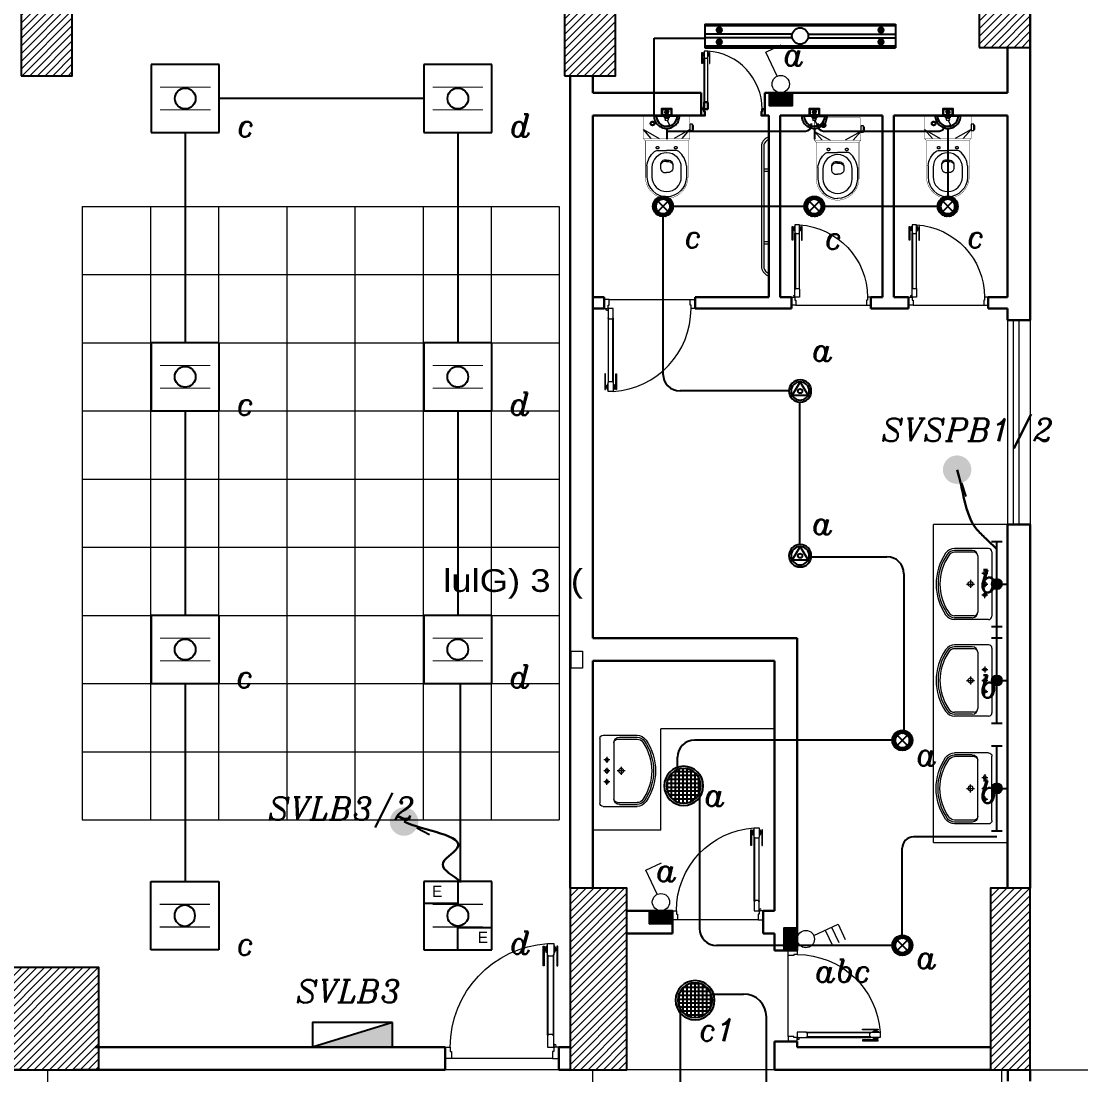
# Model space of a CAD drawing. Extents: x 990 to 1091, y 469 to 823.
# Drawn here: x 1049.6 to 1058.93, y 587.13 to 596.41 of the extents above; entities that cross this region are included whole.
import ezdxf

# ---------------------------------------------------------------- set-up
doc = ezdxf.new("R2010")
doc.units = 0
doc.header["$MEASUREMENT"] = 0
for name, pattern in [('CENTERX2', [4, 2.5, -0.5, 0.5, -0.5]), ('DASHED', [19.05, 12.7, -6.35]), ('DASHED2', [0.375, 0.25, -0.125])]:
    doc.linetypes.add(name, pattern=pattern)
doc.layers.get('0').update_dxf_attribs({"color": 252, "linetype": 'CONTINUOUS', "lineweight": 30})
for name, color, linetype, lineweight in [('axis', 252, 'CENTERX2', 5), ('Column', 252, 'CONTINUOUS', 25), ('DOOR', 252, 'CONTINUOUS', 9), ('elev', 252, 'CONTINUOUS', 9), ('Elevation', 252, 'CONTINUOUS', 18), ('Furn', 252, 'CONTINUOUS', 9), ('hatch', 252, 'CONTINUOUS', 9), ('LIGHT 2', 252, 'CONTINUOUS', 9), ('R-SWTS-DET1', 252, 'CONTINUOUS', 5), ('text', 252, 'CONTINUOUS', 15), ('Wall', 252, 'CONTINUOUS', 30), ('WINDOW', 252, 'CONTINUOUS', 5)]:
    doc.layers.add(name, color=color, linetype=linetype, lineweight=lineweight)
for name, color, linetype in [('E-LIGHTING', 2, 'CONTINUOUS'), ('E-SWITCHES', 4, 'CONTINUOUS'), ('E-WIRING', 3, 'CONTINUOUS'), ('ELE', 2, 'CONTINUOUS'), ('TEXT-ELC', 3, 'CONTINUOUS')]:
    doc.layers.add(name, color=color, linetype=linetype)
doc.styles.add('ROMANS', font='italic8.shx')
doc.styles.add('SOSA2', font='SOSA.shx', dxfattribs={"width": 0.8})
doc.dimstyles.get("Standard").update_dxf_attribs({"dimtxt": 0.12, "dimasz": 0.05, "dimexe": 0.18, "dimexo": 0.0625, "dimgap": 0.09, "dimtad": 0, "dimtih": 1, "dimtoh": 1, "dimzin": 0, "dimdsep": 46, "dimtxsty": 'Standard', "dimblk": 'DOT', "dimcen": 0.09, "dimadec": 0, "dimazin": 0, "dimtfac": 1, "dimtofl": 0, "dimtmove": 0, "dimatfit": 3, "dimldrblk": 'DOT', "dimfxl": 1, "dimtolj": 1, "dimtzin": 0, "dimarcsym": 0})
pattern_1 = [(45, (1236.98894, 259.65463), (-0.0336759605, 0.0336759605), [])]

# ---------------------------------------------------------------- blocks, each defined once
blk = doc.blocks.new('d8')
at = {"layer": 'DOOR'}
for p, q in [((32.1195, -112.7481), (32.1195, -112.0482)), ((32.1245, -112.0482), (32.1245, -112.7481)), ((32.1711, -112.0482), (32.1711, -112.7481)), ((32.1761, -112.7481), (32.1761, -112.0482)), ((32.1311, -112.9536), (33.02, -112.9536))]:
    blk.add_line(p, q, dxfattribs=at)
for points in [[(32.1245, -112.0426), (32.1245, -112.0537), (32.1711, -112.0537), (32.1711, -112.0426), (32.1756, -112.0426), (32.1756, -111.9426), (32.1756, -111.9426), (32.12, -111.9426), (32.12, -112.0426)], [(32.0916, -112.1372), (32.0836, -112.1372), (32.0836, -111.9649), (32.0916, -111.9649)], [(32.1033, -111.9827), (32.0969, -111.9827), (32.0969, -112.0029), (32.1033, -112.0029)], [(32.1922, -111.9827), (32.1987, -111.9827), (32.1987, -112.0029), (32.1922, -112.0029)], [(32.2039, -112.1372), (32.212, -112.1372), (32.212, -111.9649), (32.2039, -111.9649)], [(32.1245, -112.7536), (32.1245, -112.7425), (32.1711, -112.7425), (32.1711, -112.7536), (32.1756, -112.7536), (32.1756, -112.8536), (32.1756, -112.8536), (32.12, -112.8536), (32.12, -112.7536)], [(32.0756, -112.9536), (32.0756, -112.8536), (32.12, -112.8536), (32.12, -112.8915), (32.1311, -112.8915), (32.1311, -112.9536)], [(33.0756, -112.9536), (33.0756, -112.8536), (33.031, -112.8536), (33.031, -112.8915), (33.0199, -112.8915), (33.02, -112.9536)]]:
    blk.add_lwpolyline(points, close=True, dxfattribs=at)
for points in [[(32.0916, -111.983, -1), (32.0969, -111.983), (32.0969, -111.983), (32.0969, -112.0026), (32.0969, -112.0026, -1), (32.0916, -112.0026), (32.0916, -112.0026)], [(32.2039, -111.983, 1), (32.1987, -111.983), (32.1987, -111.983), (32.1987, -112.0026), (32.1987, -112.0026, 1), (32.2039, -112.0026), (32.2039, -112.0026)], [(32.1245, -112.0532), (32.1245, -112.0532, -1), (32.1245, -112.0432)], [(32.1711, -112.0532), (32.1711, -112.0532, 1), (32.1711, -112.0432)], [(32.1245, -112.7431), (32.1245, -112.7431, 1), (32.1245, -112.7531)], [(32.1711, -112.7431), (32.1711, -112.7431, -1), (32.1711, -112.7531)]]:
    blk.add_lwpolyline(points, format="xyb", close=True, dxfattribs=at)
for points in [[(32.1089, -112.01), (32.1033, -112.01), (32.1033, -111.9755), (32.1089, -111.9755)], [(32.12, -112.0204), (32.1089, -112.0204), (32.1089, -111.9649), (32.12, -111.9649)], [(32.1756, -112.0204), (32.1867, -112.0204), (32.1867, -111.9649), (32.1756, -111.9649)], [(32.1867, -112.01), (32.1922, -112.01), (32.1922, -111.9755), (32.1867, -111.9755)]]:
    blk.add_lwpolyline(points, dxfattribs=at)
blk.add_circle((32.1089, -112.8425), 0.0111, dxfattribs=at)
blk.add_arc((32.1182, -112.8536), 0.9128, 360, 86.39768, dxfattribs=at)
blk = doc.blocks.new('LAV15')
at = {"layer": 'Furn'}
for p, q in [((-0.0438, 0.3934), (-0.0438, 0.0827)), ((-0.0138, 0.4234), (0.5763, 0.4234)), ((0.6063, 0.3934), (0.6063, 0.0827)), ((0.0237, 0.2934), (0.5387, 0.2934)), ((0.1523, 0.3584), (0.2094, 0.3584)), ((0.1812, 0.33), (0.1812, 0.3866)), ((0.2523, 0.3584), (0.3094, 0.3584)), ((0.2812, 0.33), (0.2812, 0.3866)), ((0.4102, 0.3584), (0.3531, 0.3584)), ((0.3812, 0.33), (0.3812, 0.3866)), ((-0.0263, 0.2434), (-0.0263, 0.0827)), ((-0.0088, 0.2609), (-0.0088, 0.0827)), ((0.2442, 0.2284), (0.3172, 0.2284)), ((0.2812, 0.1921), (0.2812, 0.2645)), ((0.5712, 0.2609), (0.5712, 0.0827)), ((0.5888, 0.2434), (0.5888, 0.0827))]:
    blk.add_line(p, q, dxfattribs=at)
for centre, radius in [((0.1812, 0.3584), 0.0151), ((0.2812, 0.3584), 0.0176), ((0.3812, 0.3584), 0.0151), ((0.2812, 0.2284), 0.0225)]:
    blk.add_circle(centre, radius, dxfattribs=at)
for centre, radius, start, end in [((-0.0138, 0.3934), 0.03, 90, 180), ((0.5763, 0.3934), 0.03, 0, 90), ((0.0237, 0.2434), 0.05, 90, 180), ((0.0237, 0.2609), 0.0325, 90, 180), ((0.5387, 0.2434), 0.05, 0, 90), ((0.5387, 0.2609), 0.0325, 0, 90), ((0.0562, 0.0827), 0.1, 180, 235.77113), ((0.0562, 0.0827), 0.0825, 180, 235.77113), ((0.0562, 0.0827), 0.065, 180, 235.77113), ((0.2812, 0.4134), 0.5, 235.77113, 304.22887), ((0.2812, 0.4134), 0.4825, 235.77113, 304.22887), ((0.2812, 0.4134), 0.465, 235.77113, 304.22887), ((0.5062, 0.0827), 0.065, 304.22887, 0), ((0.5062, 0.0827), 0.0825, 304.22887, 0), ((0.5062, 0.0827), 0.1, 304.22887, 0)]:
    blk.add_arc(centre, radius, start, end, dxfattribs=at)
blk = doc.blocks.new('d4')
at = {"layer": 'DOOR'}
for p, q in [((73.8108, -79.7554), (73.8108, -79.1954)), ((73.8148, -79.1954), (73.8148, -79.7554)), ((73.8521, -79.1954), (73.8521, -79.7554)), ((73.8561, -79.7554), (73.8561, -79.1954)), ((73.8201, -79.9198), (74.5312, -79.9198))]:
    blk.add_line(p, q, dxfattribs=at)
for points in [[(73.7885, -79.2667), (73.7821, -79.2667), (73.7821, -79.1288), (73.7885, -79.1288)], [(73.7979, -79.143), (73.7927, -79.143), (73.7927, -79.1592), (73.7979, -79.1592)], [(73.8148, -79.191), (73.8148, -79.1999), (73.8521, -79.1999), (73.8521, -79.191), (73.8557, -79.191), (73.8557, -79.111), (73.8557, -79.111), (73.8112, -79.111), (73.8112, -79.191)], [(73.869, -79.143), (73.8741, -79.143), (73.8741, -79.1592), (73.869, -79.1592)], [(73.8784, -79.2667), (73.8848, -79.2667), (73.8848, -79.1288), (73.8784, -79.1288)], [(73.8148, -79.7598), (73.8148, -79.7509), (73.8521, -79.7509), (73.8521, -79.7598), (73.8557, -79.7598), (73.8557, -79.8398), (73.8557, -79.8398), (73.8112, -79.8398), (73.8112, -79.7598)], [(73.7757, -79.9198), (73.7757, -79.8398), (73.8112, -79.8398), (73.8112, -79.8701), (73.8201, -79.8701), (73.8201, -79.9198)], [(74.5757, -79.9198), (74.5757, -79.8398), (74.54, -79.8398), (74.54, -79.8701), (74.5311, -79.8701), (74.5312, -79.9198)]]:
    blk.add_lwpolyline(points, close=True, dxfattribs=at)
for points in [[(73.7885, -79.1433, -1), (73.7927, -79.1433), (73.7927, -79.1433), (73.7927, -79.159), (73.7927, -79.159, -1), (73.7885, -79.159), (73.7885, -79.159)], [(73.8148, -79.1994), (73.8148, -79.1994, -1), (73.8148, -79.1915)], [(73.8521, -79.1994), (73.8521, -79.1994, 1), (73.8521, -79.1915)], [(73.8784, -79.1433, 1), (73.8741, -79.1433), (73.8741, -79.1433), (73.8741, -79.159), (73.8741, -79.159, 1), (73.8784, -79.159), (73.8784, -79.159)], [(73.8148, -79.7514), (73.8148, -79.7514, 1), (73.8148, -79.7593)], [(73.8521, -79.7514), (73.8521, -79.7514, -1), (73.8521, -79.7593)]]:
    blk.add_lwpolyline(points, format="xyb", close=True, dxfattribs=at)
for points in [[(73.8023, -79.1649), (73.7979, -79.1649), (73.7979, -79.1373), (73.8023, -79.1373)], [(73.8112, -79.1732), (73.8023, -79.1732), (73.8023, -79.1288), (73.8112, -79.1288)], [(73.8557, -79.1732), (73.8646, -79.1732), (73.8646, -79.1288), (73.8557, -79.1288)], [(73.8646, -79.1649), (73.869, -79.1649), (73.869, -79.1373), (73.8646, -79.1373)]]:
    blk.add_lwpolyline(points, dxfattribs=at)
blk.add_circle((73.8023, -79.8309), 0.00889, dxfattribs=at)
blk.add_arc((73.8098, -79.8398), 0.7302, 359.9997, 86.39738, dxfattribs=at)
blk = doc.blocks.new('A$C5C187BFD')
at = {"layer": 'Furn', "const_width": 0.0014}
for points in [[(0.0978, 0.09), (0.0978, 0.1719), (0.0887, 0.1794), (0.0074, 0.1794, 0.463455), (0.0007, 0.1715), (0.0007, 0.09)], [(0.0978, 0.1719), (0.2367, 0.1719, -0.40227), (0.3187, 0.09)], [(0.0978, 0.09), (0.0978, 0.0082), (0.0887, 0.0007), (0.0074, 0.0007, -0.463455), (0.0007, 0.0086), (0.0007, 0.09)], [(0.0978, 0.0082), (0.2367, 0.0082, 0.40227), (0.3187, 0.09)]]:
    blk.add_lwpolyline(points, format="xyb", dxfattribs=at)
at = {"layer": 'Furn'}
for points in [[(0.0335, 0.1794), (0.0584, 0.1794), (0.0584, 0.1897), (0.0335, 0.1897)], [(0.0384, 0.1897), (0.0541, 0.1897), (0.0541, 0.1934), (0.0384, 0.1934)]]:
    blk.add_lwpolyline(points, close=True, dxfattribs=at)
for points in [[(0.0887, 0.1491), (0.0547, 0.1794), (0.0887, 0.1188)], [(0.1962, 0.1139), (0.1962, 0.114)], [(0.0887, 0.031), (0.0547, 0.0007), (0.0887, 0.0613)], [(0.1962, 0.0662), (0.1962, 0.0661)]]:
    blk.add_lwpolyline(points, dxfattribs=at)
at = {"layer": 'Furn', "const_width": 0.0014}
for points in [[(0.0887, 0.1794), (0.0887, 0.09)], [(0.0887, 0.0007), (0.0887, 0.09)]]:
    blk.add_lwpolyline(points, dxfattribs=at)
at = {"layer": 'Furn'}
for points in [[(0.1933, 0.1658, 0.198896), (0.1382, 0.1363, 0.197766), (0.1352, 0.1272), (0.1352, 0.09)], [(0.1933, 0.1658), (0.2366, 0.1658, -0.402045), (0.3125, 0.0899)], [(0.1933, 0.0143, -0.198896), (0.1382, 0.0438, -0.197766), (0.1352, 0.0529), (0.1352, 0.09)], [(0.1717, 0.09), (0.1717, 0.0991, -0.300542), (0.1858, 0.1136), (0.2044, 0.1136, -0.297055), (0.2185, 0.1002), (0.2185, 0.09)], [(0.1717, 0.09), (0.1717, 0.081, 0.300542), (0.1858, 0.0665), (0.2044, 0.0665, 0.297055), (0.2185, 0.0798), (0.2185, 0.09)], [(0.1769, 0.09), (0.1769, 0.0987, -0.279178), (0.1895, 0.1136, -1.386683)], [(0.1769, 0.09), (0.1769, 0.0813, 0.279178), (0.1895, 0.0665, 1.386683)], [(0.1933, 0.0143), (0.2366, 0.0143, 0.402045), (0.3125, 0.0902)]]:
    blk.add_lwpolyline(points, format="xyb", dxfattribs=at)
blk.add_lwpolyline([(0.2, 0.0338), (0.2362, 0.0338, 1), (0.2362, 0.1462), (0.2, 0.1462, 1)], format="xyb", close=True, dxfattribs=at)
at = {"layer": 'Furn', "linetype": 'DASHED2'}
for centre, radius in [((0.1241, 0.1251), 0.00494), ((0.0312, 0.0358), 0.00853), ((0.0312, 0.0358), 0.00538), ((0.1241, 0.055), 0.00494)]:
    blk.add_circle(centre, radius, dxfattribs=at)
blk = doc.blocks.new('d5')
at = {"layer": 'DOOR'}
for p, q in [((94.413, -72.622), (94.413, -72.062)), ((94.417, -72.062), (94.417, -72.622)), ((94.454, -72.062), (94.454, -72.622)), ((94.458, -72.622), (94.458, -72.062)), ((94.449, -72.786), (93.738, -72.786))]:
    blk.add_line(p, q, dxfattribs=at)
for points in [[(94.391, -72.133), (94.384, -72.133), (94.384, -71.995), (94.391, -71.995)], [(94.4, -72.009), (94.395, -72.009), (94.395, -72.025), (94.4, -72.025)], [(94.454, -72.057), (94.454, -72.066), (94.417, -72.066), (94.417, -72.057), (94.414, -72.057), (94.414, -71.977), (94.414, -71.977), (94.458, -71.977), (94.458, -72.057)], [(94.471, -72.009), (94.476, -72.009), (94.476, -72.025), (94.471, -72.025)], [(94.481, -72.133), (94.487, -72.133), (94.487, -71.995), (94.481, -71.995)], [(93.694, -72.786), (93.694, -72.706), (93.729, -72.706), (93.729, -72.736), (93.738, -72.736), (93.738, -72.786)], [(94.454, -72.626), (94.454, -72.617), (94.417, -72.617), (94.417, -72.626), (94.414, -72.626), (94.414, -72.706), (94.414, -72.706), (94.458, -72.706), (94.458, -72.626)], [(94.494, -72.786), (94.494, -72.706), (94.458, -72.706), (94.458, -72.736), (94.449, -72.736), (94.449, -72.786)]]:
    blk.add_lwpolyline(points, close=True, dxfattribs=at)
for points in [[(94.391, -72.01, -1), (94.395, -72.01), (94.395, -72.01), (94.395, -72.025), (94.395, -72.025, -1), (94.391, -72.025), (94.391, -72.025)], [(94.417, -72.066), (94.417, -72.066, -1), (94.417, -72.058)], [(94.454, -72.066), (94.454, -72.066, 1), (94.454, -72.058)], [(94.481, -72.01, 1), (94.476, -72.01), (94.476, -72.01), (94.476, -72.025), (94.476, -72.025, 1), (94.481, -72.025), (94.481, -72.025)], [(94.417, -72.618), (94.417, -72.618, 1), (94.417, -72.626)], [(94.454, -72.618), (94.454, -72.618, -1), (94.454, -72.626)]]:
    blk.add_lwpolyline(points, format="xyb", close=True, dxfattribs=at)
for points in [[(94.405, -72.031), (94.4, -72.031), (94.4, -72.004), (94.405, -72.004)], [(94.414, -72.039), (94.405, -72.039), (94.405, -71.995), (94.414, -71.995)], [(94.458, -72.039), (94.467, -72.039), (94.467, -71.995), (94.458, -71.995)], [(94.467, -72.031), (94.471, -72.031), (94.471, -72.004), (94.467, -72.004)]]:
    blk.add_lwpolyline(points, dxfattribs=at)
blk.add_circle((94.467, -72.697), 0.00889, dxfattribs=at)
blk.add_arc((94.459, -72.706), 0.73, 93.6023, 180, dxfattribs=at)
blk = doc.blocks.new('A$C11ED6BD5')
at = {"layer": 'axis', "color": 0, "ltscale": 0.3}
blk.add_line((0, 12.35), (3.2217, 12.35), dxfattribs=at)
blk = doc.blocks.new('60X60 IP SURFACE MOUNTED')
at = {"layer": 'E-LIGHTING', "color": 4, "linetype": 'ByBlock'}
for p, q in [((0.3, 0.3), (-0.3, 0.3)), ((-0.3, 0.3), (-0.3, -0.3)), ((0.3, -0.3), (0.3, 0.3)), ((-0.3, -0.3), (0.3, -0.3))]:
    blk.add_line(p, q, dxfattribs=at)
at = {"layer": 'E-LIGHTING', "color": 1, "linetype": 'ByBlock', "const_width": 0.01}
for points in [[(0.2225, 0.1), (-0.2225, 0.1)], [(0.2225, -0.1), (-0.2225, -0.1)]]:
    blk.add_lwpolyline(points, dxfattribs=at)
at = {"layer": 'E-LIGHTING', "color": 5}
blk.add_circle((0, 0), 0.0914, dxfattribs=at)
blk = doc.blocks.new('SURFACE EMER IP')
at = {"layer": 'E-LIGHTING', "color": 4, "linetype": 'ByBlock'}
for p, q in [((0.3, 0.3), (-0.3, 0.3)), ((-0.3, 0.3), (-0.3, -0.3)), ((0.3, -0.3), (0.3, 0.3)), ((-0.3, -0.3), (0.3, -0.3))]:
    blk.add_line(p, q, dxfattribs=at)
at = {"layer": 'E-LIGHTING', "color": 4, "linetype": 'Continuous'}
for p, q in [((0, 0.3), (0, 0.1064)), ((0, 0.1064), (-0.3, 0.1064)), ((0, -0.3), (0, -0.1053)), ((0, -0.1053), (0.3, -0.1053))]:
    blk.add_line(p, q, dxfattribs=at)
at = {"layer": 'E-LIGHTING', "color": 1, "linetype": 'ByBlock', "const_width": 0.01}
for points in [[(0.2225, 0.1), (-0.2225, 0.1)], [(0.2225, -0.1), (-0.2225, -0.1)]]:
    blk.add_lwpolyline(points, dxfattribs=at)
at = {"layer": 'E-LIGHTING', "color": 5}
blk.add_circle((0, 0), 0.0914, dxfattribs=at)
at = {"layer": 'E-LIGHTING', "color": 2, "linetype": 'Continuous', "char_height": 0.1002, "width": 0.143241, "attachment_point": 1}
for insert in [(-0.2273, 0.264), (0.1754, -0.1413)]:
    blk.add_mtext('E', dxfattribs=dict(at, insert=insert))
blk = doc.blocks.new('SPOT-20')
at = {"layer": 'E-LIGHTING', "linetype": 'Continuous'}
h = blk.add_hatch(dxfattribs=at)
h.set_pattern_fill('ANSI37', scale=0.4, style=0)
h.paths.add_polyline_path([(-0.22, 0, 1), (0.22, 0, 1)])
at = {"layer": 'E-LIGHTING', "color": 1}
blk.add_circle((0, 0), 0.249, dxfattribs=at)
at = {"layer": 'E-LIGHTING', "color": 7}
blk.add_circle((0, 0), 0.22, dxfattribs=at)
blk = doc.blocks.new('SOCKET WITH SWITCH')
at = {"layer": 'E-SWITCHES'}
h = blk.add_hatch(dxfattribs=at)
h.set_pattern_fill('ANSI37', scale=0.013169, angle=-0.01096, style=0)
h.set_pattern_definition([(44.98904, (-103.227853, -146.4244675), (-0.00116374538, 0.0011641907), []), (134.98904, (-103.227853, -146.4244675), (-0.0011641907, -0.00116374538), [])])
h.paths.add_polyline_path([(-95.5096, -110.8386, -0.000676), (-95.5096, -110.8386), (-95.528, -110.8386), (-95.528, -110.8597), (-95.4912, -110.8597), (-95.4912, -110.8386)])
blk.add_hatch(color=2, dxfattribs=at).paths.add_polyline_path([(-95.4938, -110.8927, 1), (-95.5254, -110.8927, 1)])
at = {"layer": 'E-SWITCHES', "color": 2}
for p, q in [((-95.5096, -110.7406), (-95.5096, -110.6421)), ((-95.3905, -110.8597), (-95.6287, -110.8597))]:
    blk.add_line(p, q, dxfattribs=at)
at = {"layer": 'E-SWITCHES', "lineweight": 15}
for p, q in [((-95.534, -110.7727), (-95.5096, -110.7612)), ((-95.5155, -110.8121), (-95.534, -110.7727))]:
    blk.add_line(p, q, dxfattribs=at)
at = {"layer": 'E-SWITCHES', "color": 2}
for points in [[(-95.5547, -110.8597), (-95.4645, -110.8597), (-95.4645, -110.9258), (-95.5547, -110.9258)], [(-95.5503, -110.864), (-95.4689, -110.864), (-95.4689, -110.9214), (-95.5503, -110.9214)]]:
    blk.add_lwpolyline(points, close=True, dxfattribs=at)
at = {"layer": 'E-SWITCHES'}
blk.add_lwpolyline([(-95.528, -110.8386), (-95.4912, -110.8386), (-95.4912, -110.8597), (-95.528, -110.8597)], close=True, dxfattribs=at)
at = {"layer": 'E-SWITCHES', "lineweight": 15}
blk.add_circle((-95.5096, -110.8247), 0.0139, dxfattribs=at)
at = {"layer": 'E-SWITCHES', "color": 2}
blk.add_circle((-95.5096, -110.8927), 0.0158, dxfattribs=at)
at = {"layer": 'E-SWITCHES', "color": 7, "linetype": 'DASHED'}
blk.add_arc((-95.5096, -110.8597), 0.1191, 0, 180, dxfattribs=at)
at = {"layer": 'E-SWITCHES', "color": 2}
blk.add_arc((-95.5096, -110.8597), 0.0985, 0, 180, dxfattribs=at)
blk = doc.blocks.new('F74')
at = {"layer": 'E-LIGHTING'}
h = blk.add_hatch(dxfattribs=at)
h.set_pattern_fill('ANSI38', color=21, scale=0.05, style=0)
h.paths.add_polyline_path([(0.0359, 0.075, 1), (-0.0359, 0.075, 1)])
at = {"layer": 'E-LIGHTING', "color": 1}
for p, q in [((-0.3, 0.1125), (-0.3, 0.0375)), ((-0.3, 0.075), (-0.0359, 0.075)), ((0.0359, 0.075), (0.3, 0.075)), ((0.3, 0.1125), (0.3, 0.0375)), ((-0.075, 0), (0.075, 0)), ((0, 0.0391), (0, 0))]:
    blk.add_line(p, q, dxfattribs=at)
blk.add_circle((0, 0.075), 0.0359, dxfattribs=at)
blk = doc.blocks.new('Spot-26')
at = {"layer": 'E-LIGHTING'}
h = blk.add_hatch(dxfattribs=at)
h.set_pattern_fill('BRSTONE', color=81, scale=0.1, style=0)
h.paths.add_polyline_path([(-0.342, 0, 1), (0.342, 0, 1)])
h.paths.add_polyline_path([(-0.173, -0.173, -0.414214), (-0.173, 0.173, -2.414214)], flags=16)
at = {"layer": 'E-LIGHTING', "color": 2}
for p, q in [((-0.173, 0.173), (0.173, -0.173)), ((-0.173, -0.173), (0.173, 0.173))]:
    blk.add_line(p, q, dxfattribs=at)
at = {"layer": 'E-LIGHTING', "color": 6}
blk.add_circle((0, 0), 0.342, dxfattribs=at)
at = {"layer": 'E-LIGHTING', "color": 1}
for start, end in [(135, 225), (225, 135)]:
    blk.add_arc((0, 0), 0.245, start, end, dxfattribs=at)
blk = doc.blocks.new('1X26 W')
at = {"layer": 'E-LIGHTING', "color": 1}
for p, q in [((340715.2, 2316221.7), (340639, 2316096.5)), ((340791.1, 2316096.6), (340715.2, 2316221.4)), ((340639, 2316096.5), (340791.3, 2316096.5))]:
    blk.add_line(p, q, dxfattribs=at)
at = {"layer": 'E-LIGHTING', "color": 7}
blk.add_circle((340715.2, 2316135.9), 20.4, dxfattribs=at)
at = {"layer": 'E-LIGHTING', "color": 3, "extrusion": (0, 0, -1)}
blk.add_ellipse((340715.2, 2316135.9), major_axis=(-74.2, 74.2), ratio=1, start_param=5.497787, end_param=11.780972, dxfattribs=at)
at = {"layer": 'E-LIGHTING', "color": 2, "extrusion": (0, 0, -1)}
blk.add_ellipse((340715.2, 2316135.9), major_axis=(60.6, 60.6), ratio=1, start_param=3.926991, end_param=10.210176, dxfattribs=at)
blk = doc.blocks.new('SW6')
at = {"layer": 'E-SWITCHES'}
h = blk.add_hatch(dxfattribs=at)
h.set_pattern_fill('ANSI37', scale=0.1, style=0)
h.paths.add_polyline_path([(58.668, 267.992, -0.000676), (58.668, 267.992), (58.529, 267.992), (58.529, 267.831), (58.808, 267.831), (58.808, 267.992)])
at = {"layer": 'E-SWITCHES', "lineweight": 15}
for p, q in [((58.483, 268.492), (58.673, 268.581)), ((58.623, 268.193), (58.483, 268.492)), ((58.52, 268.413), (58.71, 268.503)), ((58.557, 268.334), (58.747, 268.424))]:
    blk.add_line(p, q, dxfattribs=at)
at = {"layer": 'E-SWITCHES'}
blk.add_lwpolyline([(58.529, 267.992), (58.808, 267.992), (58.808, 267.831), (58.529, 267.831)], close=True, dxfattribs=at)
at = {"layer": 'E-SWITCHES', "lineweight": 15}
blk.add_circle((58.668, 268.097), 0.106, dxfattribs=at)
blk = doc.blocks.new('2x36w fluorescent')
at = {"layer": 'E-LIGHTING'}
h = blk.add_hatch(color=1, dxfattribs=at)
edge = h.paths.add_edge_path()
edge.add_arc((2993.5972, 2263.9609), 0.0229, 90, 450, ccw=False)
h = blk.add_hatch(color=1, dxfattribs=at)
edge = h.paths.add_edge_path()
edge.add_arc((2994.6142, 2263.9609), 0.0229, 90, 450)
h = blk.add_hatch(color=1, dxfattribs=at)
edge = h.paths.add_edge_path()
edge.add_arc((2993.5972, 2263.8859), 0.0229, 90, 450, ccw=False)
h = blk.add_hatch(color=1, dxfattribs=at)
edge = h.paths.add_edge_path()
edge.add_arc((2994.6142, 2263.8859), 0.0229, 90, 450)
at = {"layer": 'E-LIGHTING', "color": 142, "linetype": 'ByBlock'}
for p, q in [((2993.5057, 2263.8484), (2993.5057, 2263.9984)), ((2994.7057, 2263.9984), (2993.5057, 2263.9984)), ((2994.7057, 2263.8484), (2994.7057, 2263.9984)), ((2994.7057, 2263.8484), (2993.5057, 2263.8484))]:
    blk.add_line(p, q, dxfattribs=at)
at = {"layer": 'E-LIGHTING', "color": 21, "linetype": 'ByBlock'}
for p, q in [((2993.5057, 2263.9865), (2994.7057, 2263.9865)), ((2994.0556, 2263.9352), (2993.5057, 2263.9352)), ((2994.1558, 2263.9352), (2994.7057, 2263.9352)), ((2994.0556, 2263.9115), (2993.5057, 2263.9115)), ((2993.5057, 2263.8602), (2994.7057, 2263.8602)), ((2994.1558, 2263.9115), (2994.7057, 2263.9115))]:
    blk.add_line(p, q, dxfattribs=at)
at = {"layer": 'E-LIGHTING', "color": 2, "linetype": 'ByBlock'}
blk.add_circle((2994.1057, 2263.9234), 0.0515, dxfattribs=at)
blk = doc.blocks.new('_Dot')
at = {"color": 0, "linetype": 'ByBlock', "lineweight": -2}
blk.add_line((-0.5, 0), (-1, 0), dxfattribs=at)
at = {"color": 0, "linetype": 'ByBlock', "const_width": 0.5}
blk.add_lwpolyline([(-0.25, 0, 1), (0.25, 0, 1)], format="xyb", close=True, dxfattribs=at)
blk = doc.blocks.new('0PB')
at = {"layer": 'ELE'}
blk.add_hatch(color=256, dxfattribs=at).paths.add_polyline_path([(0.3, -0.075), (0.3, 0.1081), (-0.3, -0.075)])
at = {"layer": 'ELE', "color": 5}
blk.add_line((0.3, 0.1081), (-0.3, -0.075), dxfattribs=at)
at = {"layer": 'ELE', "color": 1}
blk.add_lwpolyline([(0.3, 0.1081), (-0.3, 0.1081), (-0.3, -0.075), (0.3, -0.075)], close=True, dxfattribs=at)
blk = doc.blocks.new('SW2')
at = {"layer": 'E-SWITCHES'}
h = blk.add_hatch(dxfattribs=at)
h.set_pattern_fill('ANSI37', scale=0.1, style=0)
h.paths.add_polyline_path([(58.558, 270.24, -0.000676), (58.558, 270.24), (58.419, 270.24), (58.419, 270.08), (58.698, 270.08), (58.698, 270.24)])
at = {"layer": 'E-SWITCHES', "lineweight": 15}
for p, q in [((58.373, 270.74), (58.563, 270.83)), ((58.513, 270.442), (58.373, 270.74))]:
    blk.add_line(p, q, dxfattribs=at)
at = {"layer": 'E-SWITCHES'}
blk.add_lwpolyline([(58.419, 270.24), (58.698, 270.24), (58.698, 270.08), (58.419, 270.08)], close=True, dxfattribs=at)
at = {"layer": 'E-SWITCHES', "lineweight": 15}
blk.add_circle((58.558, 270.346), 0.106, dxfattribs=at)

msp = doc.modelspace()

# ---------------------------------------------------------------- hatches: boundary and pattern name
at = {"layer": 'hatch'}
h = msp.add_hatch(dxfattribs=at)
h.set_pattern_fill('ANSI31', color=256, scale=0.015, style=0)
h.set_pattern_definition([(45, (1241.80624, 258.604555), (-0.0336759605, 0.0336759605), [])])
h.paths.add_polyline_path([(1049.5991, 595.9267), (1050.0491, 595.9267), (1050.0491, 597.0267), (1049.5991, 597.0267)])
h = msp.add_hatch(dxfattribs=at)
h.set_pattern_fill('ANSI31', color=256, scale=0.015, style=0)
h.set_pattern_definition([(45, (1236.98894, 258.604587), (-0.0336759605, 0.0336759605), [])])
h.paths.add_polyline_path([(1054.3818, 595.9267), (1054.8318, 595.9267), (1054.8318, 597.0267), (1054.3818, 597.0267)])
h = msp.add_hatch(dxfattribs=at)
h.set_pattern_fill('ANSI31', color=256, scale=0.015, style=0)
h.set_pattern_definition([(45, (1250.23893, 258.554555), (-0.0336759605, 0.0336759605), [])])
h.paths.add_polyline_path([(1058.0318, 596.1767), (1058.4818, 596.1767), (1058.4818, 596.9767), (1058.0318, 596.9767)])
h = msp.add_hatch(dxfattribs=at)
h.set_pattern_fill('ANSI31', color=256, scale=0.015, style=0)
h.set_pattern_definition(pattern_1)
h.paths.add_polyline_path([(1054.4318, 587.1767), (1054.9318, 587.1767), (1054.9318, 588.7767), (1054.4318, 588.7767)])
h = msp.add_hatch(dxfattribs=at)
h.set_pattern_fill('ANSI31', color=256, scale=0.015, style=0)
h.set_pattern_definition(pattern_1)
h.paths.add_polyline_path([(1058.1318, 587.1767), (1058.4818, 587.1767), (1058.4818, 588.7767), (1058.1318, 588.7767)])
h = msp.add_hatch(dxfattribs=at)
h.set_pattern_fill('ANSI31', color=256, scale=0.015, style=0)
h.set_pattern_definition([(45, (1276.81394, 264.95463), (-0.0336759605, 0.0336759605), [])])
h.paths.add_polyline_path([(1049.3818, 587.1767), (1050.2818, 587.1767), (1050.2818, 588.0767), (1049.3818, 588.0767)])

# ---------------------------------------------------------------- linework, layer by layer
at = {"layer": 'Column'}
for points in [[(1049.5991, 595.9267), (1050.0491, 595.9267), (1050.0491, 597.0267), (1049.5991, 597.0267)], [(1054.3818, 595.9267), (1054.8318, 595.9267), (1054.8318, 597.0267), (1054.3818, 597.0267)], [(1058.0318, 596.1767), (1058.4818, 596.1767), (1058.4818, 596.9767), (1058.0318, 596.9767)], [(1054.4318, 587.1767), (1054.9318, 587.1767), (1054.9318, 588.7767), (1054.4318, 588.7767)], [(1058.1318, 587.1767), (1058.4818, 587.1767), (1058.4818, 588.7767), (1058.1318, 588.7767)], [(1049.3818, 587.1767), (1050.2818, 587.1767), (1050.2818, 588.0767), (1049.3818, 588.0767)]]:
    msp.add_lwpolyline(points, close=True, dxfattribs=at)
at = {"layer": 'DOOR'}
for p, q in [((1055.6114, 595.6918), (1055.6114, 596.0837)), ((1055.6142, 596.0837), (1055.6142, 595.6918)), ((1055.6403, 596.0837), (1055.6403, 595.6918)), ((1055.6431, 595.6918), (1055.6431, 596.0837)), ((1054.7762, 593.9567), (1055.4873, 593.9567)), ((1054.7762, 593.9567), (1055.4873, 593.9567)), ((1054.7669, 593.7923), (1054.7669, 593.2323)), ((1054.7669, 593.7923), (1054.7669, 593.2323)), ((1054.7709, 593.2323), (1054.7709, 593.7923)), ((1054.7709, 593.2323), (1054.7709, 593.7923)), ((1054.8082, 593.2323), (1054.8082, 593.7923)), ((1054.8082, 593.2323), (1054.8082, 593.7923)), ((1054.8122, 593.7923), (1054.8122, 593.2323)), ((1054.8122, 593.7923), (1054.8122, 593.2323))]:
    msp.add_line(p, q, dxfattribs=at)
for points in [[(1055.5958, 596.0339), (1055.5913, 596.0339), (1055.5913, 596.1304), (1055.5958, 596.1304)], [(1055.6024, 596.1204), (1055.5988, 596.1204), (1055.5988, 596.1091), (1055.6024, 596.1091)], [(1055.6142, 596.0869), (1055.6142, 596.0806), (1055.6403, 596.0806), (1055.6403, 596.0869), (1055.6428, 596.0869), (1055.6428, 596.1428), (1055.6428, 596.1428), (1055.6117, 596.1428), (1055.6117, 596.0869)], [(1055.6521, 596.1204), (1055.6557, 596.1204), (1055.6557, 596.1091), (1055.6521, 596.1091)], [(1055.6587, 596.0339), (1055.6632, 596.0339), (1055.6632, 596.1304), (1055.6587, 596.1304)], [(1054.7318, 593.9567), (1054.7318, 593.8767), (1054.7673, 593.8767), (1054.7673, 593.907), (1054.7762, 593.907), (1054.7762, 593.9567)], [(1054.7318, 593.9567), (1054.7318, 593.8767), (1054.7673, 593.8767), (1054.7673, 593.907), (1054.7762, 593.907), (1054.7762, 593.9567)], [(1054.7709, 593.7967), (1054.7709, 593.7878), (1054.8082, 593.7878), (1054.8082, 593.7967), (1054.8118, 593.7967), (1054.8118, 593.8767), (1054.8118, 593.8767), (1054.7673, 593.8767), (1054.7673, 593.7967)], [(1054.7709, 593.7967), (1054.7709, 593.7878), (1054.8082, 593.7878), (1054.8082, 593.7967), (1054.8118, 593.7967), (1054.8118, 593.8767), (1054.8118, 593.8767), (1054.7673, 593.8767), (1054.7673, 593.7967)], [(1055.5318, 593.9567), (1055.5318, 593.8767), (1055.4961, 593.8767), (1055.4961, 593.907), (1055.4872, 593.907), (1055.4873, 593.9567)], [(1055.5318, 593.9567), (1055.5318, 593.8767), (1055.4961, 593.8767), (1055.4961, 593.907), (1055.4872, 593.907), (1055.4873, 593.9567)], [(1054.7446, 593.3036), (1054.7382, 593.3036), (1054.7382, 593.1657), (1054.7446, 593.1657)], [(1054.7446, 593.3036), (1054.7382, 593.3036), (1054.7382, 593.1657), (1054.7446, 593.1657)], [(1054.7709, 593.2279), (1054.7709, 593.2368), (1054.8082, 593.2368), (1054.8082, 593.2279), (1054.8118, 593.2279), (1054.8118, 593.1479), (1054.8118, 593.1479), (1054.7673, 593.1479), (1054.7673, 593.2279)], [(1054.7709, 593.2279), (1054.7709, 593.2368), (1054.8082, 593.2368), (1054.8082, 593.2279), (1054.8118, 593.2279), (1054.8118, 593.1479), (1054.8118, 593.1479), (1054.7673, 593.1479), (1054.7673, 593.2279)], [(1054.8345, 593.3036), (1054.8409, 593.3036), (1054.8409, 593.1657), (1054.8345, 593.1657)], [(1054.8345, 593.3036), (1054.8409, 593.3036), (1054.8409, 593.1657), (1054.8345, 593.1657)], [(1054.754, 593.1799), (1054.7489, 593.1799), (1054.7489, 593.1961), (1054.754, 593.1961)], [(1054.754, 593.1799), (1054.7489, 593.1799), (1054.7489, 593.1961), (1054.754, 593.1961)], [(1054.8251, 593.1799), (1054.8302, 593.1799), (1054.8302, 593.1961), (1054.8251, 593.1961)], [(1054.8251, 593.1799), (1054.8302, 593.1799), (1054.8302, 593.1961), (1054.8251, 593.1961)]]:
    msp.add_lwpolyline(points, close=True, dxfattribs=at)
for points in [[(1055.5958, 596.1203, -1), (1055.5988, 596.1203), (1055.5988, 596.1203), (1055.5988, 596.1093), (1055.5988, 596.1093, -1), (1055.5958, 596.1093), (1055.5958, 596.1093)], [(1055.6587, 596.1203, 1), (1055.6557, 596.1203), (1055.6557, 596.1203), (1055.6557, 596.1093), (1055.6557, 596.1093, 1), (1055.6587, 596.1093), (1055.6587, 596.1093)], [(1055.6142, 596.081), (1055.6142, 596.081, -1), (1055.6142, 596.0865)], [(1055.6403, 596.081), (1055.6403, 596.081, 1), (1055.6403, 596.0865)], [(1054.7709, 593.7883), (1054.7709, 593.7883, -1), (1054.7709, 593.7962)], [(1054.7709, 593.7883), (1054.7709, 593.7883, -1), (1054.7709, 593.7962)], [(1054.8082, 593.7883), (1054.8082, 593.7883, 1), (1054.8082, 593.7962)], [(1054.8082, 593.7883), (1054.8082, 593.7883, 1), (1054.8082, 593.7962)], [(1054.7709, 593.2363), (1054.7709, 593.2363, 1), (1054.7709, 593.2284)], [(1054.7709, 593.2363), (1054.7709, 593.2363, 1), (1054.7709, 593.2284)], [(1054.8082, 593.2363), (1054.8082, 593.2363, -1), (1054.8082, 593.2284)], [(1054.8082, 593.2363), (1054.8082, 593.2363, -1), (1054.8082, 593.2284)], [(1054.7446, 593.1802, 1), (1054.7489, 593.1802), (1054.7489, 593.1802), (1054.7489, 593.1959), (1054.7489, 593.1959, 1), (1054.7446, 593.1959), (1054.7446, 593.1959)], [(1054.7446, 593.1802, 1), (1054.7489, 593.1802), (1054.7489, 593.1802), (1054.7489, 593.1959), (1054.7489, 593.1959, 1), (1054.7446, 593.1959), (1054.7446, 593.1959)], [(1054.8345, 593.1802, -1), (1054.8302, 593.1802), (1054.8302, 593.1802), (1054.8302, 593.1959), (1054.8302, 593.1959, -1), (1054.8345, 593.1959), (1054.8345, 593.1959)], [(1054.8345, 593.1802, -1), (1054.8302, 593.1802), (1054.8302, 593.1802), (1054.8302, 593.1959), (1054.8302, 593.1959, -1), (1054.8345, 593.1959), (1054.8345, 593.1959)]]:
    msp.add_lwpolyline(points, format="xyb", close=True, dxfattribs=at)
for points in [[(1055.6055, 596.1051), (1055.6024, 596.1051), (1055.6024, 596.1244), (1055.6055, 596.1244)], [(1055.6117, 596.0993), (1055.6055, 596.0993), (1055.6055, 596.1304), (1055.6117, 596.1304)], [(1055.6428, 596.0993), (1055.649, 596.0993), (1055.649, 596.1304), (1055.6428, 596.1304)], [(1055.649, 596.1051), (1055.6521, 596.1051), (1055.6521, 596.1244), (1055.649, 596.1244)], [(1054.7584, 593.2018), (1054.754, 593.2018), (1054.754, 593.1742), (1054.7584, 593.1742)], [(1054.7584, 593.2018), (1054.754, 593.2018), (1054.754, 593.1742), (1054.7584, 593.1742)], [(1054.7673, 593.2101), (1054.7584, 593.2101), (1054.7584, 593.1657), (1054.7673, 593.1657)], [(1054.7673, 593.2101), (1054.7584, 593.2101), (1054.7584, 593.1657), (1054.7673, 593.1657)], [(1054.8118, 593.2101), (1054.8207, 593.2101), (1054.8207, 593.1657), (1054.8118, 593.1657)], [(1054.8118, 593.2101), (1054.8207, 593.2101), (1054.8207, 593.1657), (1054.8118, 593.1657)], [(1054.8207, 593.2018), (1054.8251, 593.2018), (1054.8251, 593.1742), (1054.8207, 593.1742)], [(1054.8207, 593.2018), (1054.8251, 593.2018), (1054.8251, 593.1742), (1054.8207, 593.1742)]]:
    msp.add_lwpolyline(points, dxfattribs=at)
msp.add_circle((1054.7584, 593.8678), 0.00889, dxfattribs=at)
msp.add_circle((1054.7584, 593.8678), 0.00889, dxfattribs=at)
for centre, radius, start, end in [((1055.6107, 595.6327), 0.5112, 360, 86.39768), ((1054.7659, 593.8767), 0.7302, 273.60232, 0), ((1054.7659, 593.8767), 0.7302, 273.60232, 0)]:
    msp.add_arc(centre, radius, start, end, dxfattribs=at)
at = {"layer": 'E-WIRING', "color": 3}
for p, q in [((1055.1703, 595.5753), (1055.1703, 596.2575)), ((1055.1703, 596.2575), (1055.617, 596.2575, 0.05)), ((1053.1434, 595.7264), (1051.3434, 595.7264)), ((1058.188, 589.2272), (1057.4552, 589.2272)), ((1057.3552, 588.3572), (1057.3552, 589.1272))]:
    msp.add_line(p, q, dxfattribs=at)
at = {"layer": 'E-WIRING', "linetype": 'Continuous'}
for p, q in [((1056.5544, 595.5072), (1056.5544, 595.4897)), ((1056.6112, 595.5072), (1056.6112, 595.4897)), ((1051.0434, 595.4264), (1051.0434, 593.5765)), ((1053.4434, 595.4265), (1053.4434, 593.5724)), ((1055.2828, 595.4397), (1056.5044, 595.4397)), ((1056.6612, 595.4397), (1057.6794, 595.4397)), ((1057.7584, 595.4397), (1057.7584, 594.8649)), ((1056.4936, 594.7767), (1055.3376, 594.7767)), ((1057.6686, 594.7767), (1056.67, 594.7767)), ((1055.2494, 594.6885), (1055.2494, 593.3023)), ((1056.3583, 593.1523), (1055.3994, 593.1523)), ((1056.4521, 593.0533), (1056.4521, 591.8)), ((1051.0427, 592.9763), (1051.0427, 591.1764)), ((1053.4427, 592.9766), (1053.4427, 591.1767)), ((1056.5549, 591.6933), (1057.2211, 591.6933)), ((1057.3711, 591.5433), (1057.3711, 590.1637)), ((1058.188, 590.9784), (1058.188, 591.0775)), ((1051.0434, 590.5764), (1051.0434, 588.8305)), ((1053.4634, 590.5724), (1053.4634, 588.8245)), ((1057.2686, 590.0788), (1055.5277, 590.079)), ((1055.3777, 589.8184), (1055.3777, 589.929)), ((1055.5704, 589.6135), (1055.5704, 588.4211)), ((1057.2686, 588.2713), (1055.7204, 588.2711)), ((1055.674, 587.8434), (1055.9595, 587.8434)), ((1055.3998, 587.7392), (1055.3998, 586.3768)), ((1056.1595, 586.4767), (1056.1595, 587.6434))]:
    msp.add_line(p, q, dxfattribs=at)
for centre, radius, start, end in [((1056.5044, 595.4897), 0.05, 270, 0), ((1056.6612, 595.4897), 0.05, 180, 270), ((1057.6794, 595.4897), 0.05, 270, 0), ((1055.3994, 593.3023), 0.15, 180, 270), ((1057.2211, 591.5433), 0.15, 0, 90), ((1055.5277, 589.929), 0.15, 90, 180), ((1055.7204, 588.4211), 0.15, 180, 270), ((1055.9595, 587.6434), 0.2, 0, 90)]:
    msp.add_arc(centre, radius, start, end, dxfattribs=at)
at = {"layer": 'E-WIRING', "color": 3}
msp.add_arc((1057.4552, 589.1272), 0.1, 90, 180, dxfattribs=at)
at = {"layer": 'elev', "linetype": 'Continuous'}
for p, q in [((1050.1368, 594.7767), (1050.1368, 589.3767)), ((1050.1368, 594.7767), (1054.3368, 594.7767)), ((1050.7368, 594.7767), (1050.7368, 589.3767)), ((1051.3368, 594.7767), (1051.3368, 589.3767)), ((1051.9368, 594.7767), (1051.9368, 589.3767)), ((1052.5368, 594.7767), (1052.5368, 589.3767)), ((1053.1368, 594.7767), (1053.1368, 589.3767)), ((1053.7368, 594.7767), (1053.7368, 589.3767)), ((1054.3368, 594.7767), (1054.3368, 589.3767)), ((1050.1368, 594.1767), (1054.3368, 594.1767)), ((1050.1368, 593.5767), (1054.3368, 593.5767)), ((1050.1368, 592.9767), (1054.3368, 592.9767)), ((1050.1368, 592.3767), (1054.3368, 592.3767)), ((1050.1368, 591.7767), (1054.3368, 591.7767)), ((1050.1368, 591.1767), (1054.3368, 591.1767)), ((1050.1368, 590.5767), (1054.3368, 590.5767)), ((1050.1368, 589.9767), (1054.3368, 589.9767)), ((1050.1368, 589.3767), (1054.3368, 589.3767)), ((1058.4819, 587.1763), (1001.2296, 587.1758)), ((1049.8296, 587.1771), (1049.8296, 584.6766)), ((1054.6296, 587.1771), (1054.6296, 584.6767)), ((1058.2296, 587.1771), (1058.2296, 584.6767))]:
    msp.add_line(p, q, dxfattribs=at)
msp.add_lwpolyline([(1054.4418, 590.7117), (1054.4418, 590.8617), (1054.5418, 590.8617), (1054.5418, 590.7117)], close=True, dxfattribs=at)
at = {"layer": 'Elevation', "linetype": 'Continuous'}
msp.add_line((1058.4818, 593.7767), (1058.4818, 591.9767), dxfattribs=at)
at = {"layer": 'Furn'}
for p, q in [((1056.1171, 595.32), (1056.1171, 594.2352)), ((1056.1371, 595.3175), (1056.1371, 594.2372)), ((1056.1371, 595.1065), (1056.1818, 595.1065)), ((1056.1371, 595.0865), (1056.1818, 595.0865)), ((1056.1371, 594.4682), (1056.1818, 594.4682)), ((1056.1371, 594.4482), (1056.1818, 594.4482))]:
    msp.add_line(p, q, dxfattribs=at)
at = {"layer": 'Furn', "linetype": 'Continuous'}
for p, q in [((1058.2818, 591.9765), (1057.6318, 591.9765)), ((1056.2318, 590.1767), (1055.2318, 590.1767)), ((1055.2318, 589.2856), (1054.6318, 589.2856)), ((1057.6318, 589.1767), (1058.2818, 589.1767))]:
    msp.add_line(p, q, dxfattribs=at)
for points in [[(1057.6318, 589.1767), (1057.6318, 591.9765)], [(1055.2318, 589.2856), (1055.2318, 590.1767)]]:
    msp.add_lwpolyline(points, dxfattribs=at)
at = {"layer": 'Furn'}
for centre, radius, start, end in [((1056.2056, 595.2992), 0.091, 105.18015, 166.75203), ((1056.2056, 595.2992), 0.071, 109.61221, 164.99146), ((1056.2063, 594.2526), 0.091, 191.06785, 254.34359), ((1056.2063, 594.2526), 0.071, 192.53628, 249.7618)]:
    msp.add_arc(centre, radius, start, end, dxfattribs=at)
at = {"layer": 'Wall'}
for p, q in [((1058.4818, 596.9767), (1058.4818, 593.7767)), ((1058.4818, 596.5767), (1058.4818, 593.7767)), ((1058.4818, 587.1767), (1058.4818, 587.0767))]:
    msp.add_line(p, q, dxfattribs=at)
at = {"layer": 'Wall', "linetype": 'Continuous'}
for p, q in [((1058.2818, 595.7767), (1058.2818, 596.1856)), ((1058.2818, 595.7767), (1058.2818, 596.1856)), ((1055.5868, 595.7772), (1054.6318, 595.7773)), ((1055.5868, 595.7772), (1054.6318, 595.7773)), ((1055.5868, 595.5767), (1055.5868, 595.7772)), ((1058.2818, 595.7767), (1056.1468, 595.7771)), ((1058.2818, 595.7767), (1056.1468, 595.7771)), ((1056.1468, 595.5767), (1056.1468, 595.7771)), ((1055.5868, 595.5767), (1054.6318, 595.5767)), ((1055.5868, 595.5767), (1054.6318, 595.5767)), ((1055.5868, 595.5767), (1054.6318, 595.5767)), ((1056.1468, 595.5767), (1056.1818, 595.5767)), ((1056.1818, 593.9767), (1056.1818, 595.5767)), ((1057.1818, 595.5767), (1056.2818, 595.5767)), ((1057.1818, 595.5767), (1056.2818, 595.5767)), ((1056.2818, 593.9767), (1056.2818, 595.5767)), ((1057.1818, 593.9767), (1057.1818, 595.5767)), ((1058.2818, 595.5767), (1057.2818, 595.5767)), ((1058.2818, 595.5767), (1057.2818, 595.5767)), ((1057.2818, 593.9767), (1057.2818, 595.5767)), ((1058.2818, 593.9767), (1058.2818, 595.5767)), ((1054.7318, 593.9767), (1054.6318, 593.9767)), ((1054.7318, 593.9767), (1054.6318, 593.9767)), ((1054.7318, 593.9767), (1054.7318, 593.8767)), ((1054.7318, 593.9767), (1054.7318, 593.8767)), ((1055.5318, 593.9767), (1055.5318, 593.8767)), ((1056.1818, 593.9767), (1055.5318, 593.9767)), ((1055.5318, 593.9767), (1055.5318, 593.8767)), ((1056.3802, 593.9767), (1056.2818, 593.9767)), ((1056.3802, 593.9767), (1056.3802, 593.8767)), ((1057.1818, 593.9767), (1057.0802, 593.9767)), ((1057.0802, 593.9767), (1057.0802, 593.8767)), ((1057.4117, 593.9767), (1057.2818, 593.9767)), ((1057.4117, 593.9767), (1057.4117, 593.8767)), ((1058.1117, 593.9767), (1058.1117, 593.8767)), ((1058.1117, 593.9767), (1058.2818, 593.9767)), ((1054.7318, 593.8767), (1054.6318, 593.8767)), ((1054.7318, 593.8767), (1054.6318, 593.8767)), ((1056.3802, 593.8767), (1055.5318, 593.8767)), ((1057.4117, 593.8767), (1057.0802, 593.8767)), ((1058.1117, 593.8767), (1058.2818, 593.8767)), ((1058.2117, 593.8767), (1058.2818, 593.8767)), ((1058.2818, 593.7767), (1058.2818, 593.8767)), ((1058.2818, 593.7767), (1058.2818, 593.8767)), ((1058.4818, 593.7767), (1058.2818, 593.7767)), ((1058.2818, 593.7767), (1058.2818, 593.7767)), ((1058.4818, 593.7767), (1058.2818, 593.7767)), ((1058.4818, 591.9767), (1058.2818, 591.9767)), ((1058.4818, 591.9767), (1058.4818, 588.7767)), ((1056.4318, 590.9767), (1054.6318, 590.9767)), ((1056.4318, 588.2267), (1056.4318, 590.9767)), ((1056.2318, 590.7767), (1054.6318, 590.7767)), ((1056.2318, 588.5767), (1056.2318, 590.7767)), ((1055.3318, 588.5767), (1054.9318, 588.5767)), ((1055.3318, 588.5767), (1055.3318, 588.3767)), ((1056.2318, 588.5767), (1056.1318, 588.5767)), ((1056.1318, 588.5767), (1056.1318, 588.3767)), ((1055.3318, 588.3767), (1054.9318, 588.3767)), ((1056.2318, 588.3767), (1056.1318, 588.3767)), ((1056.2318, 588.2267), (1056.2318, 588.3767)), ((1056.4318, 588.2267), (1056.2318, 588.2267)), ((1050.2505, 587.3767), (1053.3318, 587.3767)), ((1053.3318, 587.3767), (1053.3318, 587.177)), ((1054.3318, 587.3767), (1054.4318, 587.3767)), ((1054.3318, 587.3767), (1054.3318, 587.1773)), ((1056.2318, 587.1767), (1056.2318, 587.4267)), ((1056.4318, 587.4267), (1056.2318, 587.4267)), ((1056.4318, 587.3767), (1056.4318, 587.4267)), ((1058.1318, 587.3767), (1056.4318, 587.3767)), ((1046.2418, 587.177), (1049.6068, 587.177)), ((1050.0568, 587.177), (1053.3318, 587.177)), ((1054.3318, 587.1773), (1054.4318, 587.1773)), ((1058.1318, 587.1767), (1056.2318, 587.1767)), ((1058.2847, 587.1767), (1058.2847, 587.0767))]:
    msp.add_line(p, q, dxfattribs=at)
for points in [[(1054.4318, 588.7767), (1054.4318, 595.9267)], [(1054.6318, 595.7773), (1054.6318, 595.9267)], [(1054.6318, 590.9767), (1054.6318, 595.5767)], [(1058.2818, 588.7767), (1058.2818, 591.9767)], [(1054.6318, 588.7767), (1054.6318, 590.7767)]]:
    msp.add_lwpolyline(points, dxfattribs=at)
for points in [[(1055.6142, 595.6946), (1055.6142, 595.6946, 1), (1055.6142, 595.689)], [(1055.6403, 595.6946), (1055.6403, 595.6946, -1), (1055.6403, 595.689)]]:
    msp.add_lwpolyline(points, format="xyb", close=True, dxfattribs=at)
for points in [[(1055.6142, 595.6887), (1055.6142, 595.6949), (1055.6403, 595.6949), (1055.6403, 595.6887), (1055.6428, 595.6887), (1055.6428, 595.6327), (1055.6428, 595.6327), (1055.6117, 595.6327), (1055.6117, 595.6887)], [(1055.5868, 595.5767), (1055.5868, 595.6327), (1055.6117, 595.6327), (1055.6117, 595.6115), (1055.6179, 595.6115), (1055.6179, 595.5767)], [(1056.1468, 595.5767), (1056.1468, 595.6327), (1056.1219, 595.6327), (1056.1219, 595.6115), (1056.1156, 595.6115), (1056.1157, 595.5767)]]:
    msp.add_lwpolyline(points, close=True, dxfattribs=at)
msp.add_circle((1055.6055, 595.6389), 0.00622, dxfattribs=at)
at = {"layer": 'WINDOW'}
for p, q in [((1058.2818, 593.7767), (1058.2818, 591.9767)), ((1058.3318, 593.7767), (1058.3318, 591.9767)), ((1058.3818, 593.7767), (1058.3818, 591.9767))]:
    msp.add_line(p, q, dxfattribs=at)

# ---------------------------------------------------------------- block references
at = {"linetype": 'Continuous', "xscale": -1}
msp.add_blockref('d4', (1129.9075, 668.4165), dxfattribs=at)
at = {"linetype": 'Continuous', "xscale": -1, "rotation": 270}
msp.add_blockref('d4', (1136.2716, 513.651), dxfattribs=at)
at = {"layer": 'axis'}
msp.add_blockref('A$C11ED6BD5', (1058.4818, 574.8267), dxfattribs=at)
at = {"layer": 'E-LIGHTING'}
for name, p, xscale, yscale, zscale, rotation in [('2x36w fluorescent', (5247.292, 3765.0792, 0.05), 1.3996951370857, 1.3996951370857, 1.3996951370857, 180), ('F74', (1058.2818, 591.4525), 1.25, 1.25, 1.25, 90), ('F74', (1058.2818, 590.6034), 1.25, 1.25, 1.25, 90), ('F74', (1058.2818, 589.6539), 1.25, 1.25, 1.25, 90), ('SPOT-20', (1055.4318, 589.6762), -0.6911999978559688, 0.6911999974250878, 0.6911999976959953, 134.9999999895181), ('SPOT-20', (1055.5318, 587.7894), -0.6911999978559688, 0.6911999974250878, 0.6911999976959953, 134.9999999895181)]:
    msp.add_blockref(name, p, dxfattribs=dict(at, xscale=xscale, yscale=yscale, zscale=zscale, rotation=rotation))
at = {"layer": 'E-LIGHTING', "linetype": 'Continuous'}
for name, p in [('60X60 IP SURFACE MOUNTED', (1051.0434, 595.7264)), ('60X60 IP SURFACE MOUNTED', (1053.4434, 595.7264)), ('60X60 IP SURFACE MOUNTED', (1051.0427, 593.2767)), ('60X60 IP SURFACE MOUNTED', (1053.4427, 593.2767)), ('60X60 IP SURFACE MOUNTED', (1051.0427, 590.8764)), ('60X60 IP SURFACE MOUNTED', (1053.4427, 590.8767)), ('SURFACE EMER IP', (1053.4434, 588.5336))]:
    msp.add_blockref(name, p, dxfattribs=at)
at = {"layer": 'E-LIGHTING'}
for name, p, xscale, yscale, zscale in [('Spot-26', (1055.2494, 594.7767), 0.2580479991436277, 0.2580479991436277, 0.2580479991436277), ('Spot-26', (1056.5818, 594.7767), 0.2580479991436277, 0.2580479991436277, 0.2580479991436277), ('Spot-26', (1057.7568, 594.7767), 0.2580479991436277, 0.2580479991436277, 0.2580479991436277), ('1X26 W', (737.0363, -1578.2257), 0.0009375000000773, 0.0009375000000773, 0.0009375000000773), ('1X26 W', (737.0363, -1579.6757), 0.0009375000000773, 0.0009375000000773, 0.0009375000000773), ('Spot-26', (1057.3568, 590.0767), 0.2580479991436277, 0.2580479991436277, 0.2580479991436277), ('Spot-26', (1057.3568, 588.2726), 0.2580479991436277, 0.2580479991436277, 0.2580479991436277)]:
    msp.add_blockref(name, p, dxfattribs=dict(at, xscale=xscale, yscale=yscale, zscale=zscale))
at = {"layer": 'E-LIGHTING', "linetype": 'Continuous', "xscale": -1, "rotation": 180}
msp.add_blockref('60X60 IP SURFACE MOUNTED', (1051.0394, 588.5336), dxfattribs=at)
at = {"layer": 'E-LIGHTING', "color": 3, "linetype": 'ByBlock', "xscale": 1.176042218903488, "yscale": 1.176042218903488, "zscale": 1.176042218903488}
msp.add_blockref('0PB', (1052.5166, 587.4649), dxfattribs=at)
at = {"layer": 'E-SWITCHES', "xscale": 0.7165827312869624, "yscale": 0.7165827312869624, "zscale": 0.7165827312869624}
for p in [(1014.3246, 402.1278), (1013.2698, 394.9274)]:
    msp.add_blockref('SW2', p, dxfattribs=at)
at = {"layer": 'E-SWITCHES', "xscale": 0.9445000459564878, "yscale": 0.9445000459564878, "zscale": 0.9445000459564878, "rotation": 180}
for p in [(965.074, 490.8683), (966.374, 490.8683), (967.549, 490.8683)]:
    msp.add_blockref('SOCKET WITH SWITCH', p, dxfattribs=at)
at = {"layer": 'E-SWITCHES', "color": 7, "xscale": 0.7165827312996953, "yscale": 0.7165827312996953, "zscale": 0.7165827312996953, "rotation": 269.9999999997364}
msp.add_blockref('SW6', (864.3936, 630.3678), dxfattribs=at)
at = {"layer": 'Furn', "xscale": 2.296550155765288, "yscale": 2.296550155765288, "zscale": 2.296550155765288, "rotation": 270}
for p in [(1055.075, 595.5783), (1056.5802, 595.563), (1057.55, 595.5783)]:
    msp.add_blockref('A$C5C187BFD', p, dxfattribs=at)
at = {"layer": 'Furn', "extrusion": (0, 0, -1)}
for p, xscale, yscale, zscale, rotation in [((-1057.7375, 591.7233), -0.9629308734662396, 0.9629308734652116, -0.9629308734662396, 90.0000000000005), ((-1057.7376, 590.8743), -0.9629308734662396, 0.9629308734652116, -0.9629308734662396, 90.0000000000005), ((-1055.1003, 590.079), 0.9629308734662396, 0.9629308734662396, -0.9629308734422743, 269.9999999999995), ((-1057.7376, 589.3831), 0.9629308734662396, 0.9629308734662396, -0.9629308734422743, 89.99999999999952)]:
    msp.add_blockref('LAV15', p, dxfattribs=dict(at, xscale=xscale, yscale=yscale, zscale=zscale, rotation=rotation))
at = {"layer": 'LIGHT 2', "xscale": -0.8750000000000531, "yscale": 0.8750000000000531, "zscale": 0.8750000000000531}
for p in [(1139.0621, 657.5945), (1140.0935, 657.5945)]:
    msp.add_blockref('d5', p, dxfattribs=at)
at = {"layer": 'R-SWTS-DET1', "linetype": 'Continuous', "xscale": -1}
msp.add_blockref('d8', (1086.4074, 700.2303), dxfattribs=at)

# ---------------------------------------------------------------- texts
at = {"layer": 'text', "style": 'SOSA2', "width": 1.2}
msp.add_text('lulG) 3  (', height=0.2, dxfattribs=at).set_placement((1053.3144, 591.3833))
at = {"layer": 'TEXT-ELC', "color": 0, "style": 'ROMANS'}
for s, p in [('SVSPB1/2', (1057.1718, 592.7109, -162.9789)), ('SVLB3/2', (1051.7722, 589.3763, -162.9789))]:
    msp.add_text(s, height=0.2, dxfattribs=at).set_placement(p)
at = {"layer": 'TEXT-ELC', "color": 0, "extrusion": (5.9614e-05, -0.021173, 0.999776), "style": 'ROMANS'}
msp.add_text('SVLB3', height=0.2, rotation=360, dxfattribs=at).set_placement((1053.669, 584.672, -12.3823))
at = {"layer": 'TEXT-ELC', "color": 0, "char_height": 0.2, "width": 0.04491, "attachment_point": 1, "style": 'ROMANS'}
for s, insert in [('a', (1056.3042, 596.2144)), ('d', (1053.8981, 595.5882)), ('c', (1051.4981, 595.5882)), ('c', (1055.4356, 594.6105)), ('c', (1056.6731, 594.5993)), ('c', (1057.9257, 594.6105)), ('a', (1056.5572, 593.6136)), ('d', (1053.894, 593.1382)), ('c', (1051.494, 593.1381)), ('a', (1056.5572, 592.0886)), ('b', (1058.0286, 591.5782)), ('d', (1053.894, 590.7382)), ('c', (1051.49, 590.7381)), ('b', (1058.0286, 590.6511)), ('a', (1057.4749, 590.0531)), ('b', (1058.0286, 589.7244)), ('a', (1055.6093, 589.6959)), ('a', (1055.1855, 589.0338)), ('d', (1053.8981, 588.3954)), ('c', (1051.494, 588.3862)), ('a', (1057.4749, 588.2679)), ('abc', (1056.5847, 588.1481)), ('c1', (1055.565, 587.6296))]:
    msp.add_mtext(s, dxfattribs=dict(at, insert=insert))

# ---------------------------------------------------------------- leaders
at = {"layer": 'TEXT-ELC', "color": 0, "path_type": 1}
for points in [[(1057.8388, 592.4593), (1058.0101, 591.9369), (1058.0919, 591.8526), (1058.188, 591.7603)], [(1052.9694, 589.3615), (1053.4361, 589.1265), (1053.3097, 588.9849), (1053.4634, 588.8336)]]:
    msp.add_leader(points, dimstyle='Standard', override={"dimasz": 0.25, "dimfxl": 0.15}, dxfattribs=at)

doc.saveas('drawing.dxf')
